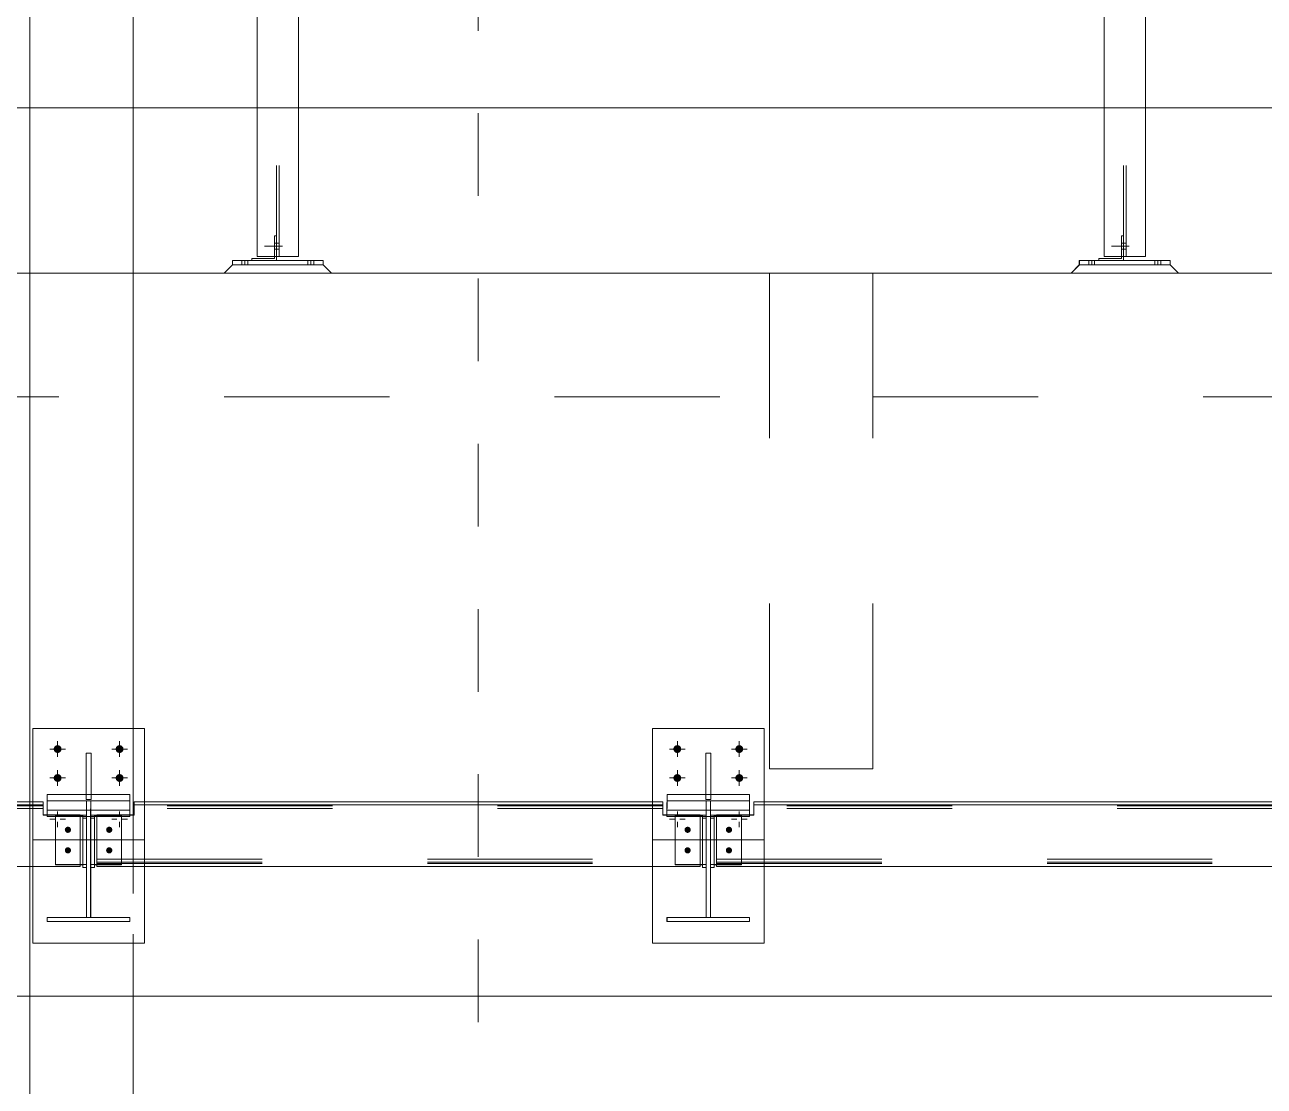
# Model space of a CAD drawing. Header units: millimetres. Extents: x 652937 to 1670132, y 1473552 to 2851037.
# Drawn here: x 663585.982 to 663588.982, y 1524528.252 to 1524530.821 of the extents above; entities that cross this region are included whole.
import ezdxf

# ---------------------------------------------------------------- set-up
doc = ezdxf.new("R2010")
doc.units = ezdxf.units.MM
for name, pattern in [('XKITLINE00', [0]), ('XKITLINE01', [4, 1, -1, 1, -1]), ('XKITLINE02', [4, 2, -2])]:
    doc.linetypes.add(name, pattern=pattern)
for name, color, linetype, lineweight in [('Bolt', 7, 'Continuous', 0), ('Part', 7, 'Continuous', 0), ('S-GRID', 7, 'Continuous', 9)]:
    doc.layers.add(name, color=color, linetype=linetype, lineweight=lineweight)

# ---------------------------------------------------------------- blocks, each defined once
blk = doc.blocks.new('*A39404464')
at = {"layer": 'S-GRID', "color": 7, "linetype": 'XKITLINE01', "lineweight": 0}
blk.add_line((-30.905117, -99.720099), (129.806536, -99.720099), dxfattribs=at)
blk = doc.blocks.new('*A40034527')
at = {"layer": 'Part', "color": 7, "linetype": 'XKITLINE00', "lineweight": 0}
for p, q in [((19.622001, -86.420099), (19.122001, -86.420099)), ((19.122001, -86.420099), (19.122001, -86.470099)), ((19.622001, -86.420099), (19.622009, -86.420099)), ((19.622001, -86.420099), (19.622001, -86.470099)), ((19.622093, -86.420099), (19.622101, -86.420099)), ((19.622093, -86.420099), (19.622093, -86.470099)), ((19.122001, -86.825099), (19.122001, -93.970099)), ((19.622001, -86.795099), (19.622001, -93.970099)), ((19.622093, -86.795099), (19.622093, -93.970099)), ((19.122001, -94.325099), (19.122001, -97.720099)), ((19.622001, -94.295099), (19.622001, -97.720099)), ((19.622093, -94.295099), (19.622093, -97.720099))]:
    blk.add_line(p, q, dxfattribs=at)
at = {"layer": 'Part', "color": 7, "linetype": 'XKITLINE02', "lineweight": 0}
for p, q in [((19.122001, -86.470099), (19.122001, -86.825099)), ((19.122009, -86.420099), (19.122009, -99.520099)), ((19.122093, -86.420099), (19.122093, -99.520099)), ((19.122101, -86.420099), (19.122101, -99.520099)), ((19.357009, -86.420099), (19.357009, -99.520099)), ((19.357093, -86.420099), (19.357093, -99.520099)), ((19.387009, -86.420099), (19.387009, -99.520099)), ((19.387093, -86.420099), (19.387093, -99.520099)), ((19.622093, -86.420099), (19.622001, -86.420099)), ((19.622001, -86.470099), (19.622001, -86.795099)), ((19.622009, -99.520099), (19.622009, -86.420099)), ((19.622009, -86.420099), (19.622093, -86.420099)), ((19.622093, -86.470099), (19.622093, -86.795099)), ((19.622101, -86.420099), (19.622101, -99.520099)), ((19.122001, -93.970099), (19.122001, -94.325099)), ((19.622001, -93.970099), (19.622001, -94.295099)), ((19.622093, -93.970099), (19.622093, -94.295099)), ((19.122001, -97.720099), (19.122001, -99.520099)), ((19.622001, -97.720099), (19.622001, -99.520099)), ((19.622093, -97.720099), (19.622093, -99.520099)), ((19.622101, -99.520099), (19.122001, -99.520099))]:
    blk.add_line(p, q, dxfattribs=at)
blk = doc.blocks.new('*A40074531')
at = {"layer": 'Part', "color": 7, "linetype": 'XKITLINE00', "lineweight": 0}
for p, q in [((9.372022, -86.420099), (8.872022, -86.420099)), ((8.872022, -86.420099), (8.872022, -86.470099)), ((9.372022, -86.420099), (9.37203, -86.420099)), ((9.372022, -86.420099), (9.372022, -86.470099)), ((9.372115, -86.420099), (9.372123, -86.420099)), ((9.372115, -86.420099), (9.372115, -86.470099)), ((8.872022, -86.825099), (8.872022, -93.970099)), ((9.372022, -86.795099), (9.372022, -93.970099)), ((9.372115, -86.795099), (9.372115, -93.970099)), ((8.872022, -94.325099), (8.872022, -97.720099)), ((9.372022, -94.295099), (9.372022, -97.720099)), ((9.372115, -94.295099), (9.372115, -97.720099))]:
    blk.add_line(p, q, dxfattribs=at)
at = {"layer": 'Part', "color": 7, "linetype": 'XKITLINE02', "lineweight": 0}
for p, q in [((8.872022, -86.470099), (8.872022, -86.825099)), ((8.87203, -86.420099), (8.87203, -99.520099)), ((8.872115, -86.420099), (8.872115, -99.520099)), ((8.872123, -86.420099), (8.872123, -99.520099)), ((9.10703, -86.420099), (9.10703, -99.520099)), ((9.107115, -86.420099), (9.107115, -99.520099)), ((9.13703, -86.420099), (9.13703, -99.520099)), ((9.137115, -86.420099), (9.137115, -99.520099)), ((9.372115, -86.420099), (9.372022, -86.420099)), ((9.372022, -86.470099), (9.372022, -86.795099)), ((9.37203, -99.520099), (9.37203, -86.420099)), ((9.37203, -86.420099), (9.372115, -86.420099)), ((9.372115, -86.470099), (9.372115, -86.795099)), ((9.372123, -86.420099), (9.372123, -99.520099)), ((8.872022, -93.970099), (8.872022, -94.325099)), ((9.372022, -93.970099), (9.372022, -94.295099)), ((9.372115, -93.970099), (9.372115, -94.295099)), ((8.872022, -97.720099), (8.872022, -99.520099)), ((9.372022, -97.720099), (9.372022, -99.520099)), ((9.372115, -97.720099), (9.372115, -99.520099)), ((9.372123, -99.520099), (8.872022, -99.520099))]:
    blk.add_line(p, q, dxfattribs=at)
blk = doc.blocks.new('*A40234547')
at = {"layer": 'Part', "color": 7, "linetype": 'XKITLINE00', "lineweight": 0}
for p, q in [((6.121892, -99.720099), (6.121892, -83.220099)), ((7.371892, -83.220099), (6.121892, -83.220099)), ((7.371892, -99.720099), (7.371892, -83.220099)), ((7.372293, -86.220099), (7.372293, -97.720099)), ((7.371892, -99.720099), (6.121892, -99.720099))]:
    blk.add_line(p, q, dxfattribs=at)
at = {"layer": 'Part', "color": 7, "linetype": 'XKITLINE02', "lineweight": 0}
for p, q in [((6.122293, -99.720099), (6.122293, -83.220099)), ((7.372293, -83.220099), (7.371892, -83.220099)), ((7.372293, -83.220099), (7.372293, -86.220099)), ((7.372293, -97.720099), (7.372293, -99.720099)), ((7.372293, -99.720099), (7.371892, -99.720099))]:
    blk.add_line(p, q, dxfattribs=at)
blk = doc.blocks.new('*A40274551')
at = {"layer": 'S-GRID', "color": 7, "linetype": 'XKITLINE01', "lineweight": 0}
blk.add_line((11.546889, -148.786781), (11.546889, -44.620099), dxfattribs=at)
blk = doc.blocks.new('*A41354659')
at = {"layer": 'Part', "color": 7, "linetype": 'XKITLINE02', "lineweight": 0}
for p, q in [((16.322193, -99.720099), (16.322193, -101.220099)), ((31.322733, -99.720099), (16.322193, -99.720099)), ((16.322193, -101.220099), (31.322733, -101.220099))]:
    blk.add_line(p, q, dxfattribs=at)
blk = doc.blocks.new('*A41364660')
at = {"layer": 'Part', "color": 7, "linetype": 'XKITLINE02', "lineweight": 0}
for p, q in [((4.472193, -99.720099), (4.472193, -101.220099)), ((15.072732, -99.720099), (4.472193, -99.720099)), ((15.072193, -101.220099), (15.072193, -99.720099)), ((4.472193, -101.220099), (15.072732, -101.220099))]:
    blk.add_line(p, q, dxfattribs=at)
blk = doc.blocks.new('*A41454669')
at = {"layer": 'Part', "color": 7, "linetype": 'XKITLINE02', "lineweight": 0}
for p, q in [((16.322732, -99.720099), (15.072193, -99.720099)), ((15.072193, -99.720099), (15.072193, -105.720099)), ((16.322193, -105.720099), (16.322193, -99.720099)), ((15.072193, -105.720099), (16.322732, -105.720099))]:
    blk.add_line(p, q, dxfattribs=at)
blk = doc.blocks.new('*A41574681')
at = {"layer": 'Part', "color": 7, "linetype": 'XKITLINE00', "lineweight": 0}
for p, q in [((37.371892, -99.720099), (-7.628107, -99.720099)), ((-7.628107, -108.470099), (37.371892, -108.470099))]:
    blk.add_line(p, q, dxfattribs=at)
blk = doc.blocks.new('*A41584682')
at = {"layer": 'Part', "color": 7, "linetype": 'XKITLINE00', "lineweight": 0}
for p, q in [((-7.628107, -97.720099), (36.121892, -97.720099)), ((-7.628107, -99.720099), (36.121892, -99.720099))]:
    blk.add_line(p, q, dxfattribs=at)
blk = doc.blocks.new('*A41604684')
at = {"layer": 'Part', "color": 7, "linetype": 'XKITLINE00', "lineweight": 0}
for p, q in [((14.881683, -106.119092), (14.881608, -106.155229)), ((21.281608, -106.155229), (14.881608, -106.155229)), ((14.881608, -106.155229), (14.881611, -106.279648)), ((21.281683, -106.119092), (14.881683, -106.119092)), ((21.281608, -106.155229), (21.281683, -106.119092)), ((21.28161, -106.279648), (21.281608, -106.155229)), ((21.281683, -106.155229), (21.281684, -106.168859)), ((14.831471, -106.276757), (14.881617, -106.276757)), ((14.831471, -106.279648), (14.881611, -106.279648)), ((21.28161, -106.279648), (21.331471, -106.279648)), ((21.281616, -106.276757), (21.331471, -106.276757)), ((14.431622, -106.881257), (14.431623, -106.901739)), ((14.431623, -106.901739), (21.731641, -106.901739)), ((21.73164, -106.881257), (21.731641, -106.901739))]:
    blk.add_line(p, q, dxfattribs=at)
at = {"layer": 'Part', "color": 7, "linetype": 'XKITLINE02', "lineweight": 0}
for p, q in [((14.881615, -106.202106), (14.881684, -106.168859)), ((14.881684, -106.168859), (14.881683, -106.119092)), ((21.281684, -106.168859), (14.881684, -106.168859)), ((21.281684, -106.168859), (21.281615, -106.202106)), ((21.281683, -106.119092), (21.281683, -106.155229)), ((14.431611, -106.279648), (14.431617, -106.276757)), ((14.431611, -106.279648), (14.431622, -106.881257)), ((14.431611, -106.279648), (14.831471, -106.279648)), ((14.431628, -106.849081), (14.431617, -106.276757)), ((14.431617, -106.276757), (14.831471, -106.276757)), ((14.881611, -106.279648), (14.881617, -106.276757)), ((21.281615, -106.202106), (14.881615, -106.202106)), ((14.881617, -106.276757), (14.881615, -106.202106)), ((21.28161, -106.279648), (21.281616, -106.276757)), ((21.281615, -106.202106), (21.281616, -106.276757)), ((21.331471, -106.276757), (21.731635, -106.276757)), ((21.331471, -106.279648), (21.731629, -106.279648)), ((21.731635, -106.276757), (21.731629, -106.279648)), ((21.731629, -106.279648), (21.73164, -106.881257)), ((21.731646, -106.849081), (21.731635, -106.276757)), ((14.431697, -106.865601), (14.431623, -106.901739)), ((14.431628, -106.849081), (14.431696, -106.815834)), ((14.431628, -106.849081), (21.731646, -106.849081)), ((14.431696, -106.815834), (14.431697, -106.865601)), ((14.431696, -106.815834), (21.731714, -106.815834)), ((14.431697, -106.865601), (21.731715, -106.865601)), ((21.731641, -106.901739), (21.731715, -106.865601)), ((21.731714, -106.815834), (21.731646, -106.849081)), ((21.731715, -106.865601), (21.731714, -106.815834))]:
    blk.add_line(p, q, dxfattribs=at)
blk = doc.blocks.new('*A41644688')
at = {"layer": 'Part', "color": 7, "linetype": 'XKITLINE00', "lineweight": 0}
for p, q in [((7.381683, -106.119092), (7.381608, -106.155229)), ((13.781608, -106.155229), (7.381608, -106.155229)), ((7.381608, -106.155229), (7.381611, -106.279648)), ((13.781683, -106.119092), (7.381683, -106.119092)), ((13.781608, -106.155229), (13.781683, -106.119092)), ((13.781611, -106.279648), (13.781608, -106.155229)), ((13.781684, -106.155229), (13.781684, -106.168859)), ((7.331471, -106.276757), (7.381617, -106.276757)), ((7.331471, -106.279648), (7.381611, -106.279648)), ((13.781611, -106.279648), (13.831471, -106.279648)), ((13.781617, -106.276757), (13.831471, -106.276757)), ((6.931622, -106.881257), (6.931623, -106.901739)), ((6.931623, -106.901739), (14.231641, -106.901739)), ((14.23164, -106.881257), (14.231641, -106.901739))]:
    blk.add_line(p, q, dxfattribs=at)
at = {"layer": 'Part', "color": 7, "linetype": 'XKITLINE02', "lineweight": 0}
for p, q in [((7.381615, -106.202106), (7.381684, -106.168859)), ((7.381684, -106.168859), (7.381683, -106.119092)), ((13.781684, -106.168859), (7.381684, -106.168859)), ((13.781684, -106.168859), (13.781615, -106.202106)), ((13.781683, -106.119092), (13.781684, -106.155229)), ((6.931611, -106.279648), (6.931617, -106.276757)), ((6.931611, -106.279648), (6.931622, -106.881257)), ((6.931611, -106.279648), (7.331471, -106.279648)), ((6.931628, -106.849081), (6.931617, -106.276757)), ((6.931617, -106.276757), (7.331471, -106.276757)), ((7.381611, -106.279648), (7.381617, -106.276757)), ((13.781615, -106.202106), (7.381615, -106.202106)), ((7.381617, -106.276757), (7.381615, -106.202106)), ((13.781611, -106.279648), (13.781617, -106.276757)), ((13.781615, -106.202106), (13.781617, -106.276757)), ((13.831471, -106.276757), (14.231635, -106.276757)), ((13.831471, -106.279648), (14.231629, -106.279648)), ((14.231635, -106.276757), (14.231629, -106.279648)), ((14.231629, -106.279648), (14.23164, -106.881257)), ((14.231646, -106.849081), (14.231635, -106.276757)), ((6.931698, -106.865601), (6.931623, -106.901739)), ((6.931628, -106.849081), (6.931697, -106.815834)), ((6.931628, -106.849081), (14.231646, -106.849081)), ((6.931697, -106.815834), (6.931698, -106.865601)), ((6.931697, -106.815834), (14.231715, -106.815834)), ((6.931698, -106.865601), (14.231716, -106.865601)), ((14.231641, -106.901739), (14.231716, -106.865601)), ((14.231715, -106.815834), (14.231646, -106.849081)), ((14.231716, -106.865601), (14.231715, -106.815834))]:
    blk.add_line(p, q, dxfattribs=at)
blk = doc.blocks.new('*A41654689')
at = {"layer": 'Part', "color": 7, "linetype": 'XKITLINE00', "lineweight": 0}
for p, q in [((13.831471, -107.570088), (13.831471, -107.520088)), ((14.831864, -107.520088), (13.831471, -107.520088)), ((14.831864, -107.520088), (14.831471, -107.520088)), ((14.831471, -107.520088), (14.831471, -107.570088)), ((14.831864, -107.570088), (14.831864, -107.520088)), ((14.831864, -107.570088), (13.831471, -107.570088)), ((14.831471, -107.570088), (14.831864, -107.570088))]:
    blk.add_line(p, q, dxfattribs=at)
at = {"layer": 'Part', "color": 7, "linetype": 'XKITLINE02', "lineweight": 0}
for q in [(13.831864, -107.520088), (13.831471, -107.570088)]:
    blk.add_line((13.831864, -107.570088), q, dxfattribs=at)
blk = doc.blocks.new('*A41664690')
at = {"layer": 'Part', "color": 7, "linetype": 'XKITLINE02', "lineweight": 0}
for p, q in [((14.306864, -106.106494), (14.306471, -106.29698)), ((14.306864, -106.106494), (14.306864, -107.520088)), ((14.356864, -106.106494), (14.306864, -106.106494)), ((14.356864, -106.106494), (14.356471, -106.296979)), ((14.356864, -106.106494), (14.356864, -106.913058)), ((14.356471, -107.520088), (14.356864, -107.520088)), ((14.356471, -107.520088), (14.356864, -107.520088))]:
    blk.add_line(p, q, dxfattribs=at)
at = {"layer": 'Part', "color": 7, "linetype": 'XKITLINE00', "lineweight": 0}
for p, q in [((14.306471, -106.29698), (14.356471, -106.296979)), ((14.306471, -107.520088), (14.306471, -106.29698)), ((14.356471, -106.296979), (14.356471, -107.520088)), ((14.356864, -106.913058), (14.356864, -107.520088)), ((14.356471, -107.520088), (14.306471, -107.520088))]:
    blk.add_line(p, q, dxfattribs=at)
blk = doc.blocks.new('*A41674691')
at = {"layer": 'Part', "color": 7, "linetype": 'XKITLINE00', "lineweight": 0}
for p, q in [((13.831864, -106.031138), (13.831471, -106.2217)), ((13.831864, -106.031138), (14.301742, -106.031138)), ((14.361742, -106.031138), (14.831864, -106.031138)), ((14.831864, -106.031138), (14.831471, -106.22168)), ((14.831864, -106.031138), (14.831864, -106.106491)), ((14.831864, -106.106491), (14.831471, -106.297034)), ((13.831471, -106.2217), (14.831471, -106.22168)), ((13.831471, -106.297053), (13.831471, -106.2217)), ((14.831471, -106.297034), (13.831471, -106.297053)), ((14.831471, -106.22168), (14.831471, -106.297034))]:
    blk.add_line(p, q, dxfattribs=at)
at = {"layer": 'Part', "color": 7, "linetype": 'XKITLINE02', "lineweight": 0}
for p, q in [((13.831864, -106.106491), (13.831864, -106.031138)), ((14.301742, -106.031138), (14.361742, -106.031138)), ((13.831864, -106.106491), (13.831471, -106.297053)), ((14.831864, -106.106491), (13.831864, -106.106491))]:
    blk.add_line(p, q, dxfattribs=at)
blk = doc.blocks.new('*A41684692')
at = {"layer": 'Part', "color": 7, "linetype": 'XKITLINE00', "lineweight": 0}
for p, q in [((13.656884, -105.231116), (13.656909, -105.231116)), ((15.006884, -105.231116), (13.656884, -105.231116)), ((13.656884, -105.231116), (13.656884, -106.119092)), ((15.006909, -105.231116), (15.006884, -105.231116)), ((15.006884, -105.231116), (15.006884, -106.119092)), ((13.656884, -106.901739), (13.656884, -107.831116)), ((15.006884, -106.901739), (15.006884, -107.831116)), ((13.656909, -107.831116), (13.656884, -107.831116)), ((13.656884, -107.831116), (15.006884, -107.831116)), ((15.006909, -107.831116), (15.006884, -107.831116))]:
    blk.add_line(p, q, dxfattribs=at)
at = {"layer": 'Part', "color": 7, "linetype": 'XKITLINE02', "lineweight": 0}
for p, q in [((13.656909, -105.231116), (13.656909, -107.831116)), ((15.006909, -105.231116), (15.006909, -107.831116)), ((13.656884, -106.119092), (13.656884, -106.901739)), ((15.006884, -106.119092), (15.006884, -106.901739))]:
    blk.add_line(p, q, dxfattribs=at)
blk = doc.blocks.new('*A41694693')
at = {"layer": 'Part', "color": 7, "linetype": 'XKITLINE00', "lineweight": 0}
for p, q in [((14.30174, -106.091322), (14.301764, -105.531141)), ((14.301764, -105.531141), (14.361764, -105.531141)), ((14.361764, -105.531141), (14.36174, -106.091322)), ((14.361864, -105.531141), (14.361764, -105.531141)), ((14.361764, -105.531141), (14.361864, -105.531141)), ((14.361864, -106.031141), (14.361864, -105.531141)), ((14.36174, -106.091322), (14.361864, -106.031141)), ((14.36174, -106.091322), (14.30174, -106.091322))]:
    blk.add_line(p, q, dxfattribs=at)
at = {"layer": 'Part', "color": 7, "linetype": 'XKITLINE02', "lineweight": 0}
for p, q in [((14.301864, -106.031141), (14.301864, -105.531141)), ((14.301864, -106.031141), (14.30174, -106.091322)), ((14.361864, -106.031141), (14.301864, -106.031141))]:
    blk.add_line(p, q, dxfattribs=at)
blk = doc.blocks.new('*A41704694')
at = {"layer": 'Part', "color": 7, "linetype": 'XKITLINE02', "lineweight": 0}
for p, q in [((13.657104, -105.231116), (15.00711, -105.231116)), ((13.657104, -106.581116), (13.657104, -105.231116)), ((13.65711, -106.581116), (13.65711, -105.231116)), ((15.007104, -106.581116), (15.007104, -105.231116)), ((15.00711, -105.231116), (15.00711, -106.581116)), ((15.00711, -106.581116), (13.657104, -106.581116))]:
    blk.add_line(p, q, dxfattribs=at)
blk = doc.blocks.new('*A41714695')
at = {"layer": 'Part', "color": 7, "linetype": 'XKITLINE02', "lineweight": 0}
for p, q in [((13.931611, -106.279713), (13.931602, -106.284049)), ((13.931602, -106.284049), (14.261602, -106.284049)), ((13.931602, -106.284049), (13.931602, -106.297051)), ((14.306611, -106.279713), (13.931611, -106.279713)), ((13.931611, -106.279713), (13.931622, -106.87692)), ((14.261602, -106.284049), (14.261575, -106.297045)), ((14.261613, -106.881257), (14.261602, -106.284049)), ((14.306471, -106.31585), (14.306536, -106.31585)), ((14.306536, -106.31585), (14.306611, -106.279713)), ((14.306547, -106.913058), (14.306536, -106.31585)), ((14.306611, -106.279713), (14.306622, -106.87692)), ((13.931613, -106.881257), (13.931622, -106.87692)), ((13.931622, -106.87692), (14.306622, -106.87692)), ((14.261547, -106.881257), (14.261613, -106.881257)), ((14.261547, -106.913058), (14.261613, -106.881257)), ((14.306471, -106.913058), (14.306547, -106.913058)), ((14.306547, -106.913058), (14.306622, -106.87692))]:
    blk.add_line(p, q, dxfattribs=at)
at = {"layer": 'Part', "color": 7, "linetype": 'XKITLINE00', "lineweight": 0}
for p, q in [((13.931602, -106.297051), (13.931613, -106.881257)), ((14.261575, -106.297045), (14.261536, -106.31585)), ((14.261536, -106.31585), (14.306471, -106.31585)), ((14.261536, -106.31585), (14.261547, -106.913058)), ((13.931613, -106.881257), (14.261547, -106.881257)), ((14.261547, -106.913058), (14.306471, -106.913058))]:
    blk.add_line(p, q, dxfattribs=at)
blk = doc.blocks.new('*A41724696')
at = {"layer": 'Part', "color": 7, "linetype": 'XKITLINE00', "lineweight": 0}
for p, q in [((14.356581, -106.297043), (14.356542, -106.31585)), ((14.356554, -106.913058), (14.356542, -106.31585)), ((14.356542, -106.31585), (14.401542, -106.31585)), ((14.401581, -106.297042), (14.401542, -106.31585)), ((14.401554, -106.913058), (14.401542, -106.31585)), ((14.401609, -106.31585), (14.40162, -106.881257)), ((14.731608, -106.297036), (14.73162, -106.881257)), ((14.401554, -106.913058), (14.356554, -106.913058)), ((14.73162, -106.881257), (14.40162, -106.881257))]:
    blk.add_line(p, q, dxfattribs=at)
at = {"layer": 'Part', "color": 7, "linetype": 'XKITLINE02', "lineweight": 0}
for p, q in [((14.356617, -106.279713), (14.356581, -106.297043)), ((14.356629, -106.87692), (14.356617, -106.279713)), ((14.731617, -106.279713), (14.356617, -106.279713)), ((14.401608, -106.284049), (14.401581, -106.297042)), ((14.401608, -106.284049), (14.401609, -106.31585)), ((14.401608, -106.284049), (14.731608, -106.284049)), ((14.731608, -106.284049), (14.731617, -106.279713)), ((14.731608, -106.284049), (14.731608, -106.297036)), ((14.731629, -106.87692), (14.731617, -106.279713)), ((14.356554, -106.913058), (14.356629, -106.87692)), ((14.356629, -106.87692), (14.731629, -106.87692)), ((14.40162, -106.881257), (14.401554, -106.913058)), ((14.731629, -106.87692), (14.73162, -106.881257))]:
    blk.add_line(p, q, dxfattribs=at)
blk = doc.blocks.new('*A41734697')
at = {"layer": 'Bolt'}
for points in [[(14.003, -105.49), (14.001, -105.499), (13.996, -105.508), (13.99, -105.515), (13.983, -105.521), (13.975, -105.525), (13.966, -105.528), (13.957, -105.529), (13.948, -105.528), (13.939, -105.525), (13.93, -105.521), (13.923, -105.515), (13.917, -105.508), (13.913, -105.499), (13.91, -105.49), (13.909, -105.481), (13.91, -105.472), (13.913, -105.463), (13.917, -105.455), (13.923, -105.448), (13.93, -105.442), (13.939, -105.437), (13.948, -105.435), (13.957, -105.434), (13.966, -105.435), (13.975, -105.437), (13.983, -105.442), (13.99, -105.448), (13.996, -105.455), (14.001, -105.463), (14.003, -105.472), (14.004, -105.481)], [(14.753, -105.49), (14.751, -105.499), (14.746, -105.508), (14.74, -105.515), (14.733, -105.521), (14.725, -105.525), (14.716, -105.528), (14.707, -105.529), (14.698, -105.528), (14.689, -105.525), (14.68, -105.521), (14.673, -105.515), (14.667, -105.508), (14.663, -105.499), (14.66, -105.49), (14.659, -105.481), (14.66, -105.472), (14.663, -105.463), (14.667, -105.455), (14.673, -105.448), (14.68, -105.442), (14.689, -105.437), (14.698, -105.435), (14.707, -105.434), (14.716, -105.435), (14.725, -105.437), (14.733, -105.442), (14.74, -105.448), (14.746, -105.455), (14.751, -105.463), (14.753, -105.472), (14.754, -105.481)], [(14.003, -105.84), (14.001, -105.849), (13.996, -105.858), (13.99, -105.865), (13.983, -105.871), (13.975, -105.875), (13.966, -105.878), (13.957, -105.879), (13.948, -105.878), (13.939, -105.875), (13.93, -105.871), (13.923, -105.865), (13.917, -105.858), (13.913, -105.849), (13.91, -105.84), (13.909, -105.831), (13.91, -105.822), (13.913, -105.813), (13.917, -105.805), (13.923, -105.798), (13.93, -105.792), (13.939, -105.787), (13.948, -105.785), (13.957, -105.784), (13.966, -105.785), (13.975, -105.787), (13.983, -105.792), (13.99, -105.798), (13.996, -105.805), (14.001, -105.813), (14.003, -105.822), (14.004, -105.831)], [(14.753, -105.84), (14.751, -105.849), (14.746, -105.858), (14.74, -105.865), (14.733, -105.871), (14.725, -105.875), (14.716, -105.878), (14.707, -105.879), (14.698, -105.878), (14.689, -105.875), (14.68, -105.871), (14.673, -105.865), (14.667, -105.858), (14.663, -105.849), (14.66, -105.84), (14.659, -105.831), (14.66, -105.822), (14.663, -105.813), (14.667, -105.805), (14.673, -105.798), (14.68, -105.792), (14.689, -105.787), (14.698, -105.785), (14.707, -105.784), (14.716, -105.785), (14.725, -105.787), (14.733, -105.792), (14.74, -105.798), (14.746, -105.805), (14.751, -105.813), (14.753, -105.822), (14.754, -105.831)]]:
    blk.add_hatch(color=7, dxfattribs=at).paths.add_polyline_path(points, flags=17)
at = {"layer": 'Bolt', "color": 7, "linetype": 'XKITLINE00', "lineweight": 0}
for p, q in [((13.957, -105.576), (13.957, -105.386)), ((14.707, -105.576), (14.707, -105.386)), ((13.862, -105.481), (14.052, -105.481)), ((14.612, -105.481), (14.802, -105.481)), ((13.957, -105.926), (13.957, -105.736)), ((14.707, -105.926), (14.707, -105.736)), ((13.862, -105.831), (14.052, -105.831)), ((14.612, -105.831), (14.802, -105.831)), ((13.862, -106.331), (13.925, -106.331)), ((13.957, -106.236), (13.957, -106.299)), ((14.052, -106.331), (13.989, -106.331)), ((14.612, -106.331), (14.675, -106.331)), ((14.707, -106.236), (14.707, -106.299)), ((14.802, -106.331), (14.739, -106.331)), ((13.957, -106.426), (13.957, -106.363)), ((14.707, -106.426), (14.707, -106.363))]:
    blk.add_line(p, q, dxfattribs=at)
blk = doc.blocks.new('*A41744698')
at = {"layer": 'Bolt'}
for points in [[(14.089, -106.422), (14.096, -106.424), (14.103, -106.427), (14.108, -106.432), (14.113, -106.438), (14.116, -106.444), (14.118, -106.451), (14.119, -106.458), (14.118, -106.466), (14.116, -106.473), (14.113, -106.479), (14.108, -106.485), (14.102, -106.489), (14.096, -106.493), (14.089, -106.495), (14.082, -106.496), (14.074, -106.495), (14.067, -106.493), (14.061, -106.489), (14.055, -106.485), (14.05, -106.479), (14.047, -106.472), (14.045, -106.465), (14.044, -106.458), (14.045, -106.451), (14.047, -106.444), (14.05, -106.437), (14.055, -106.432), (14.061, -106.427), (14.067, -106.424), (14.074, -106.422), (14.082, -106.421)], [(14.089, -106.67), (14.096, -106.673), (14.103, -106.676), (14.108, -106.681), (14.113, -106.686), (14.116, -106.693), (14.118, -106.7), (14.119, -106.707), (14.118, -106.714), (14.116, -106.721), (14.113, -106.728), (14.108, -106.734), (14.102, -106.738), (14.096, -106.742), (14.089, -106.744), (14.082, -106.744), (14.074, -106.744), (14.067, -106.742), (14.061, -106.738), (14.055, -106.733), (14.05, -106.728), (14.047, -106.721), (14.045, -106.714), (14.044, -106.707), (14.045, -106.7), (14.047, -106.693), (14.05, -106.686), (14.055, -106.681), (14.061, -106.676), (14.067, -106.673), (14.074, -106.67), (14.082, -106.67)]]:
    blk.add_hatch(color=7, dxfattribs=at).paths.add_polyline_path(points, flags=17)
at = {"layer": 'Bolt', "color": 7, "linetype": 'XKITLINE00', "lineweight": 0}
for p, q in [((14.082, -106.462), (14.082, -106.439)), ((14.082, -106.711), (14.082, -106.688))]:
    blk.add_line(p, q, dxfattribs=at)
blk = doc.blocks.new('*A41754699')
at = {"layer": 'Bolt'}
for points in [[(14.589, -106.422), (14.596, -106.424), (14.603, -106.427), (14.608, -106.432), (14.613, -106.438), (14.616, -106.444), (14.618, -106.451), (14.619, -106.458), (14.618, -106.466), (14.616, -106.473), (14.613, -106.479), (14.608, -106.485), (14.602, -106.489), (14.596, -106.493), (14.589, -106.495), (14.582, -106.496), (14.574, -106.495), (14.567, -106.493), (14.561, -106.489), (14.555, -106.485), (14.55, -106.479), (14.547, -106.472), (14.545, -106.465), (14.544, -106.458), (14.545, -106.451), (14.547, -106.444), (14.55, -106.437), (14.555, -106.432), (14.561, -106.427), (14.567, -106.424), (14.574, -106.422), (14.582, -106.421)], [(14.589, -106.67), (14.596, -106.673), (14.603, -106.676), (14.608, -106.681), (14.613, -106.686), (14.616, -106.693), (14.618, -106.7), (14.619, -106.707), (14.618, -106.714), (14.616, -106.721), (14.613, -106.728), (14.608, -106.734), (14.602, -106.738), (14.596, -106.742), (14.589, -106.744), (14.582, -106.744), (14.574, -106.744), (14.567, -106.742), (14.561, -106.738), (14.555, -106.733), (14.55, -106.728), (14.547, -106.721), (14.545, -106.714), (14.544, -106.707), (14.545, -106.7), (14.547, -106.693), (14.55, -106.686), (14.555, -106.681), (14.561, -106.676), (14.567, -106.673), (14.574, -106.67), (14.582, -106.67)]]:
    blk.add_hatch(color=7, dxfattribs=at).paths.add_polyline_path(points, flags=17)
at = {"layer": 'Bolt', "color": 7, "linetype": 'XKITLINE00', "lineweight": 0}
for p, q in [((14.582, -106.462), (14.582, -106.439)), ((14.582, -106.711), (14.582, -106.688))]:
    blk.add_line(p, q, dxfattribs=at)
blk = doc.blocks.new('*A41794703')
at = {"layer": 'Part', "color": 7, "linetype": 'XKITLINE00', "lineweight": 0}
for p, q in [((-0.118317, -106.119092), (-0.118392, -106.155229)), ((6.281608, -106.155229), (-0.118392, -106.155229)), ((-0.118392, -106.155229), (-0.118389, -106.279648)), ((6.281683, -106.119092), (-0.118317, -106.119092)), ((6.281608, -106.155229), (6.281683, -106.119092)), ((6.281611, -106.279648), (6.281608, -106.155229)), ((6.281684, -106.155229), (6.281684, -106.168859)), ((-0.168529, -106.276757), (-0.118383, -106.276757)), ((-0.168529, -106.279648), (-0.118389, -106.279648)), ((6.281611, -106.279648), (6.331471, -106.279648)), ((6.281617, -106.276757), (6.331471, -106.276757)), ((-0.568377, -106.881257), (-0.568377, -106.901739)), ((-0.568377, -106.901739), (6.731641, -106.901739)), ((6.731641, -106.881257), (6.731641, -106.901739))]:
    blk.add_line(p, q, dxfattribs=at)
at = {"layer": 'Part', "color": 7, "linetype": 'XKITLINE02', "lineweight": 0}
for p, q in [((-0.118385, -106.202106), (-0.118316, -106.168859)), ((-0.118316, -106.168859), (-0.118317, -106.119092)), ((6.281684, -106.168859), (-0.118316, -106.168859)), ((6.281684, -106.168859), (6.281615, -106.202106)), ((6.281683, -106.119092), (6.281684, -106.155229)), ((-0.568389, -106.279648), (-0.568383, -106.276757)), ((-0.568389, -106.279648), (-0.568377, -106.881257)), ((-0.568389, -106.279648), (-0.168529, -106.279648)), ((-0.568372, -106.849081), (-0.568383, -106.276757)), ((-0.568383, -106.276757), (-0.168529, -106.276757)), ((-0.118389, -106.279648), (-0.118383, -106.276757)), ((6.281615, -106.202106), (-0.118385, -106.202106)), ((-0.118383, -106.276757), (-0.118385, -106.202106)), ((6.281611, -106.279648), (6.281617, -106.276757)), ((6.281615, -106.202106), (6.281617, -106.276757)), ((6.331471, -106.276757), (6.731635, -106.276757)), ((6.331471, -106.279648), (6.731629, -106.279648)), ((6.731635, -106.276757), (6.731629, -106.279648)), ((6.731629, -106.279648), (6.731641, -106.881257)), ((6.731646, -106.849081), (6.731635, -106.276757)), ((-0.568302, -106.865601), (-0.568377, -106.901739)), ((-0.568372, -106.849081), (-0.568303, -106.815834)), ((-0.568372, -106.849081), (6.731646, -106.849081)), ((-0.568303, -106.815834), (-0.568302, -106.865601)), ((-0.568303, -106.815834), (6.731715, -106.815834)), ((-0.568302, -106.865601), (6.731716, -106.865601)), ((6.731641, -106.901739), (6.731716, -106.865601)), ((6.731715, -106.815834), (6.731646, -106.849081)), ((6.731716, -106.865601), (6.731715, -106.815834))]:
    blk.add_line(p, q, dxfattribs=at)
blk = doc.blocks.new('*A41804704')
at = {"layer": 'Part', "color": 7, "linetype": 'XKITLINE00', "lineweight": 0}
for p, q in [((6.331471, -107.570088), (6.331471, -107.520088)), ((7.331864, -107.520088), (6.331471, -107.520088)), ((7.331864, -107.520088), (7.331471, -107.520088)), ((7.331471, -107.520088), (7.331471, -107.570088)), ((7.331864, -107.570088), (7.331864, -107.520088)), ((7.331864, -107.570088), (6.331471, -107.570088)), ((7.331471, -107.570088), (7.331864, -107.570088))]:
    blk.add_line(p, q, dxfattribs=at)
at = {"layer": 'Part', "color": 7, "linetype": 'XKITLINE02', "lineweight": 0}
for q in [(6.331864, -107.520088), (6.331471, -107.570088)]:
    blk.add_line((6.331864, -107.570088), q, dxfattribs=at)
blk = doc.blocks.new('*A41814705')
at = {"layer": 'Part', "color": 7, "linetype": 'XKITLINE02', "lineweight": 0}
for p, q in [((6.806864, -106.106494), (6.806471, -106.297126)), ((6.806864, -106.106494), (6.806864, -107.520088)), ((6.856864, -106.106494), (6.806864, -106.106494)), ((6.856864, -106.106494), (6.856471, -106.297125)), ((6.856864, -106.106494), (6.856864, -106.913058)), ((6.856471, -107.520088), (6.856864, -107.520088)), ((6.856471, -107.520088), (6.856864, -107.520088))]:
    blk.add_line(p, q, dxfattribs=at)
at = {"layer": 'Part', "color": 7, "linetype": 'XKITLINE00', "lineweight": 0}
for p, q in [((6.806471, -106.297126), (6.856471, -106.297125)), ((6.806471, -107.520088), (6.806471, -106.297126)), ((6.856471, -106.297125), (6.856471, -107.520088)), ((6.856864, -106.913058), (6.856864, -107.520088)), ((6.856471, -107.520088), (6.806471, -107.520088))]:
    blk.add_line(p, q, dxfattribs=at)
blk = doc.blocks.new('*A41824706')
at = {"layer": 'Part', "color": 7, "linetype": 'XKITLINE00', "lineweight": 0}
for p, q in [((6.331864, -106.031138), (6.331471, -106.221846)), ((6.331864, -106.031138), (6.801743, -106.031138)), ((6.861743, -106.031138), (7.331864, -106.031138)), ((7.331864, -106.031138), (7.331471, -106.221826)), ((7.331864, -106.031138), (7.331864, -106.106491)), ((7.331864, -106.106491), (7.331471, -106.29718)), ((6.331471, -106.221846), (7.331471, -106.221826)), ((6.331471, -106.297199), (6.331471, -106.221846)), ((7.331471, -106.29718), (6.331471, -106.297199)), ((7.331471, -106.221826), (7.331471, -106.29718))]:
    blk.add_line(p, q, dxfattribs=at)
at = {"layer": 'Part', "color": 7, "linetype": 'XKITLINE02', "lineweight": 0}
for p, q in [((6.331864, -106.106491), (6.331864, -106.031138)), ((6.801743, -106.031138), (6.861743, -106.031138)), ((6.331864, -106.106491), (6.331471, -106.297199)), ((7.331864, -106.106491), (6.331864, -106.106491))]:
    blk.add_line(p, q, dxfattribs=at)
blk = doc.blocks.new('*A41834707')
at = {"layer": 'Part', "color": 7, "linetype": 'XKITLINE00', "lineweight": 0}
for p, q in [((6.156884, -105.231116), (6.156909, -105.231116)), ((7.506884, -105.231116), (6.156884, -105.231116)), ((6.156884, -105.231116), (6.156884, -106.119092)), ((7.506909, -105.231116), (7.506884, -105.231116)), ((7.506884, -105.231116), (7.506884, -106.119092)), ((6.156884, -106.901739), (6.156884, -107.831116)), ((7.506884, -106.901739), (7.506884, -107.831116)), ((6.156909, -107.831116), (6.156884, -107.831116)), ((6.156884, -107.831116), (7.506884, -107.831116)), ((7.506909, -107.831116), (7.506884, -107.831116))]:
    blk.add_line(p, q, dxfattribs=at)
at = {"layer": 'Part', "color": 7, "linetype": 'XKITLINE02', "lineweight": 0}
for p, q in [((6.156909, -105.231116), (6.156909, -107.831116)), ((7.506909, -105.231116), (7.506909, -107.831116)), ((6.156884, -106.119092), (6.156884, -106.901739)), ((7.506884, -106.119092), (7.506884, -106.901739))]:
    blk.add_line(p, q, dxfattribs=at)
blk = doc.blocks.new('*A41844708')
at = {"layer": 'Part', "color": 7, "linetype": 'XKITLINE00', "lineweight": 0}
for p, q in [((6.856581, -106.297189), (6.856542, -106.31585)), ((6.856554, -106.913058), (6.856542, -106.31585)), ((6.856542, -106.31585), (6.901542, -106.31585)), ((6.901581, -106.297188), (6.901542, -106.31585)), ((6.901554, -106.913058), (6.901542, -106.31585)), ((6.901609, -106.31585), (6.90162, -106.881257)), ((7.231608, -106.297182), (7.23162, -106.881257)), ((6.901554, -106.913058), (6.856554, -106.913058)), ((7.23162, -106.881257), (6.90162, -106.881257))]:
    blk.add_line(p, q, dxfattribs=at)
at = {"layer": 'Part', "color": 7, "linetype": 'XKITLINE02', "lineweight": 0}
for p, q in [((6.856617, -106.279713), (6.856581, -106.297189)), ((6.856629, -106.87692), (6.856617, -106.279713)), ((7.231617, -106.279713), (6.856617, -106.279713)), ((6.901608, -106.284049), (6.901581, -106.297188)), ((6.901608, -106.284049), (6.901609, -106.31585)), ((6.901608, -106.284049), (7.231608, -106.284049)), ((7.231608, -106.284049), (7.231617, -106.279713)), ((7.231608, -106.284049), (7.231608, -106.297182)), ((7.231629, -106.87692), (7.231617, -106.279713)), ((6.856554, -106.913058), (6.856629, -106.87692)), ((6.856629, -106.87692), (7.231629, -106.87692)), ((6.90162, -106.881257), (6.901554, -106.913058)), ((7.231629, -106.87692), (7.23162, -106.881257))]:
    blk.add_line(p, q, dxfattribs=at)
blk = doc.blocks.new('*A41854709')
at = {"layer": 'Part', "color": 7, "linetype": 'XKITLINE02', "lineweight": 0}
for p, q in [((6.431611, -106.279713), (6.431602, -106.284049)), ((6.431602, -106.284049), (6.761602, -106.284049)), ((6.431602, -106.284049), (6.431602, -106.297197)), ((6.806611, -106.279713), (6.431611, -106.279713)), ((6.431611, -106.279713), (6.431622, -106.87692)), ((6.761602, -106.284049), (6.761575, -106.297191)), ((6.761613, -106.881257), (6.761602, -106.284049)), ((6.806471, -106.31585), (6.806536, -106.31585)), ((6.806536, -106.31585), (6.806611, -106.279713)), ((6.806548, -106.913058), (6.806536, -106.31585)), ((6.806611, -106.279713), (6.806622, -106.87692)), ((6.431613, -106.881257), (6.431622, -106.87692)), ((6.431622, -106.87692), (6.806622, -106.87692)), ((6.761547, -106.881257), (6.761613, -106.881257)), ((6.761548, -106.913058), (6.761613, -106.881257)), ((6.806471, -106.913058), (6.806548, -106.913058)), ((6.806548, -106.913058), (6.806622, -106.87692))]:
    blk.add_line(p, q, dxfattribs=at)
at = {"layer": 'Part', "color": 7, "linetype": 'XKITLINE00', "lineweight": 0}
for p, q in [((6.431602, -106.297197), (6.431613, -106.881257)), ((6.761575, -106.297191), (6.761536, -106.31585)), ((6.761536, -106.31585), (6.806471, -106.31585)), ((6.761536, -106.31585), (6.761548, -106.913058)), ((6.431613, -106.881257), (6.761547, -106.881257)), ((6.761548, -106.913058), (6.806471, -106.913058))]:
    blk.add_line(p, q, dxfattribs=at)
blk = doc.blocks.new('*A41864710')
at = {"layer": 'Bolt'}
for points in [[(6.589, -106.422), (6.596, -106.424), (6.603, -106.427), (6.608, -106.432), (6.613, -106.438), (6.616, -106.444), (6.618, -106.451), (6.619, -106.458), (6.618, -106.466), (6.616, -106.473), (6.613, -106.479), (6.608, -106.485), (6.602, -106.489), (6.596, -106.493), (6.589, -106.495), (6.582, -106.496), (6.574, -106.495), (6.567, -106.493), (6.561, -106.489), (6.555, -106.485), (6.55, -106.479), (6.547, -106.472), (6.545, -106.465), (6.544, -106.458), (6.545, -106.451), (6.547, -106.444), (6.55, -106.437), (6.555, -106.432), (6.561, -106.427), (6.567, -106.424), (6.574, -106.422), (6.582, -106.421)], [(6.589, -106.67), (6.596, -106.673), (6.603, -106.676), (6.608, -106.681), (6.613, -106.686), (6.616, -106.693), (6.618, -106.7), (6.619, -106.707), (6.618, -106.714), (6.616, -106.721), (6.613, -106.728), (6.608, -106.734), (6.602, -106.738), (6.596, -106.742), (6.589, -106.744), (6.582, -106.744), (6.574, -106.744), (6.567, -106.742), (6.561, -106.738), (6.555, -106.733), (6.55, -106.728), (6.547, -106.721), (6.545, -106.714), (6.544, -106.707), (6.545, -106.7), (6.547, -106.693), (6.55, -106.686), (6.555, -106.681), (6.561, -106.676), (6.567, -106.673), (6.574, -106.67), (6.582, -106.67)]]:
    blk.add_hatch(color=7, dxfattribs=at).paths.add_polyline_path(points, flags=17)
at = {"layer": 'Bolt', "color": 7, "linetype": 'XKITLINE00', "lineweight": 0}
for p, q in [((6.582, -106.462), (6.582, -106.439)), ((6.582, -106.711), (6.582, -106.688))]:
    blk.add_line(p, q, dxfattribs=at)
blk = doc.blocks.new('*A41874711')
at = {"layer": 'Bolt'}
for points in [[(7.089, -106.422), (7.096, -106.424), (7.103, -106.427), (7.108, -106.432), (7.113, -106.438), (7.116, -106.444), (7.118, -106.451), (7.119, -106.458), (7.118, -106.466), (7.116, -106.473), (7.113, -106.479), (7.108, -106.485), (7.102, -106.489), (7.096, -106.493), (7.089, -106.495), (7.082, -106.496), (7.074, -106.495), (7.067, -106.493), (7.061, -106.489), (7.055, -106.485), (7.05, -106.479), (7.047, -106.472), (7.045, -106.465), (7.044, -106.458), (7.045, -106.451), (7.047, -106.444), (7.05, -106.437), (7.055, -106.432), (7.061, -106.427), (7.067, -106.424), (7.074, -106.422), (7.082, -106.421)], [(7.089, -106.67), (7.096, -106.673), (7.103, -106.676), (7.108, -106.681), (7.113, -106.686), (7.116, -106.693), (7.118, -106.7), (7.119, -106.707), (7.118, -106.714), (7.116, -106.721), (7.113, -106.728), (7.108, -106.734), (7.102, -106.738), (7.096, -106.742), (7.089, -106.744), (7.082, -106.744), (7.074, -106.744), (7.067, -106.742), (7.061, -106.738), (7.055, -106.733), (7.05, -106.728), (7.047, -106.721), (7.045, -106.714), (7.044, -106.707), (7.045, -106.7), (7.047, -106.693), (7.05, -106.686), (7.055, -106.681), (7.061, -106.676), (7.067, -106.673), (7.074, -106.67), (7.082, -106.67)]]:
    blk.add_hatch(color=7, dxfattribs=at).paths.add_polyline_path(points, flags=17)
at = {"layer": 'Bolt', "color": 7, "linetype": 'XKITLINE00', "lineweight": 0}
for p, q in [((7.082, -106.462), (7.082, -106.439)), ((7.082, -106.711), (7.082, -106.688))]:
    blk.add_line(p, q, dxfattribs=at)
blk = doc.blocks.new('*A41934717')
at = {"layer": 'Bolt'}
for points in [[(6.503, -105.49), (6.501, -105.499), (6.496, -105.508), (6.49, -105.515), (6.483, -105.521), (6.475, -105.525), (6.466, -105.528), (6.457, -105.529), (6.448, -105.528), (6.439, -105.525), (6.43, -105.521), (6.423, -105.515), (6.417, -105.508), (6.413, -105.499), (6.41, -105.49), (6.409, -105.481), (6.41, -105.472), (6.413, -105.463), (6.417, -105.455), (6.423, -105.448), (6.43, -105.442), (6.439, -105.437), (6.448, -105.435), (6.457, -105.434), (6.466, -105.435), (6.475, -105.437), (6.483, -105.442), (6.49, -105.448), (6.496, -105.455), (6.501, -105.463), (6.503, -105.472), (6.504, -105.481)], [(7.253, -105.49), (7.251, -105.499), (7.246, -105.508), (7.24, -105.515), (7.233, -105.521), (7.225, -105.525), (7.216, -105.528), (7.207, -105.529), (7.198, -105.528), (7.189, -105.525), (7.18, -105.521), (7.173, -105.515), (7.167, -105.508), (7.163, -105.499), (7.16, -105.49), (7.159, -105.481), (7.16, -105.472), (7.163, -105.463), (7.167, -105.455), (7.173, -105.448), (7.18, -105.442), (7.189, -105.437), (7.198, -105.435), (7.207, -105.434), (7.216, -105.435), (7.225, -105.437), (7.233, -105.442), (7.24, -105.448), (7.246, -105.455), (7.251, -105.463), (7.253, -105.472), (7.254, -105.481)], [(6.503, -105.84), (6.501, -105.849), (6.496, -105.858), (6.49, -105.865), (6.483, -105.871), (6.475, -105.875), (6.466, -105.878), (6.457, -105.879), (6.448, -105.878), (6.439, -105.875), (6.43, -105.871), (6.423, -105.865), (6.417, -105.858), (6.413, -105.849), (6.41, -105.84), (6.409, -105.831), (6.41, -105.822), (6.413, -105.813), (6.417, -105.805), (6.423, -105.798), (6.43, -105.792), (6.439, -105.787), (6.448, -105.785), (6.457, -105.784), (6.466, -105.785), (6.475, -105.787), (6.483, -105.792), (6.49, -105.798), (6.496, -105.805), (6.501, -105.813), (6.503, -105.822), (6.504, -105.831)], [(7.253, -105.84), (7.251, -105.849), (7.246, -105.858), (7.24, -105.865), (7.233, -105.871), (7.225, -105.875), (7.216, -105.878), (7.207, -105.879), (7.198, -105.878), (7.189, -105.875), (7.18, -105.871), (7.173, -105.865), (7.167, -105.858), (7.163, -105.849), (7.16, -105.84), (7.159, -105.831), (7.16, -105.822), (7.163, -105.813), (7.167, -105.805), (7.173, -105.798), (7.18, -105.792), (7.189, -105.787), (7.198, -105.785), (7.207, -105.784), (7.216, -105.785), (7.225, -105.787), (7.233, -105.792), (7.24, -105.798), (7.246, -105.805), (7.251, -105.813), (7.253, -105.822), (7.254, -105.831)]]:
    blk.add_hatch(color=7, dxfattribs=at).paths.add_polyline_path(points, flags=17)
at = {"layer": 'Bolt', "color": 7, "linetype": 'XKITLINE00', "lineweight": 0}
for p, q in [((6.457, -105.576), (6.457, -105.386)), ((7.207, -105.576), (7.207, -105.386)), ((6.362, -105.481), (6.552, -105.481)), ((7.112, -105.481), (7.302, -105.481)), ((6.457, -105.926), (6.457, -105.736)), ((7.207, -105.926), (7.207, -105.736)), ((6.362, -105.831), (6.552, -105.831)), ((7.112, -105.831), (7.302, -105.831)), ((6.362, -106.331), (6.425, -106.331)), ((6.457, -106.236), (6.457, -106.299)), ((6.552, -106.331), (6.489, -106.331)), ((7.112, -106.331), (7.175, -106.331)), ((7.207, -106.236), (7.207, -106.299)), ((7.302, -106.331), (7.239, -106.331)), ((6.457, -106.426), (6.457, -106.363)), ((7.207, -106.426), (7.207, -106.363))]:
    blk.add_line(p, q, dxfattribs=at)
blk = doc.blocks.new('*A41944718')
at = {"layer": 'Part', "color": 7, "linetype": 'XKITLINE00', "lineweight": 0}
for p, q in [((6.80174, -106.091322), (6.801764, -105.531141)), ((6.801764, -105.531141), (6.861764, -105.531141)), ((6.861764, -105.531141), (6.86174, -106.091322)), ((6.861864, -105.531141), (6.861764, -105.531141)), ((6.861764, -105.531141), (6.861864, -105.531141)), ((6.861864, -106.031141), (6.861864, -105.531141)), ((6.86174, -106.091322), (6.861864, -106.031141)), ((6.86174, -106.091322), (6.80174, -106.091322))]:
    blk.add_line(p, q, dxfattribs=at)
at = {"layer": 'Part', "color": 7, "linetype": 'XKITLINE02', "lineweight": 0}
for p, q in [((6.801864, -106.031141), (6.801864, -105.531141)), ((6.801864, -106.031141), (6.80174, -106.091322)), ((6.861864, -106.031141), (6.801864, -106.031141))]:
    blk.add_line(p, q, dxfattribs=at)
blk = doc.blocks.new('*A41954719')
at = {"layer": 'Part', "color": 7, "linetype": 'XKITLINE02', "lineweight": 0}
for p, q in [((6.157104, -105.231116), (7.50711, -105.231116)), ((6.157104, -106.581116), (6.157104, -105.231116)), ((6.15711, -106.581116), (6.15711, -105.231116)), ((7.507104, -105.231116), (7.507104, -106.581116)), ((7.50711, -105.231116), (7.50711, -106.581116)), ((7.50711, -106.581116), (6.157104, -106.581116))]:
    blk.add_line(p, q, dxfattribs=at)
blk = doc.blocks.new('*A42024726')
at = {"layer": 'Part', "color": 7, "linetype": 'XKITLINE02', "lineweight": 0}
for p, q in [((9.672128, -99.570099), (8.572017, -99.570099)), ((8.572017, -99.570099), (8.572017, -99.620099)), ((8.572128, -99.570099), (8.572128, -99.620099)), ((9.672017, -99.620099), (9.672017, -99.570099)), ((9.672128, -99.620099), (9.672128, -99.570099)), ((8.572017, -99.620099), (9.672128, -99.620099))]:
    blk.add_line(p, q, dxfattribs=at)
blk = doc.blocks.new('*A42034727')
at = {"layer": 'Part', "color": 7, "linetype": 'XKITLINE02', "lineweight": 0}
for p, q in [((8.471997, -99.720099), (8.572017, -99.620099)), ((9.772148, -99.720099), (8.471997, -99.720099)), ((8.572128, -99.620099), (8.472148, -99.720099)), ((8.572017, -99.620099), (8.572128, -99.620099)), ((8.572017, -99.620099), (9.672128, -99.620099)), ((9.771997, -99.720099), (9.672017, -99.620099)), ((9.672128, -99.620099), (9.772148, -99.720099)), ((9.772148, -99.720099), (9.771997, -99.720099))]:
    blk.add_line(p, q, dxfattribs=at)
blk = doc.blocks.new('*A42044728')
at = {"layer": 'Part', "color": 7, "linetype": 'XKITLINE02', "lineweight": 0}
for p, q in [((9.107103, -99.270099), (9.082042, -99.270099)), ((9.082042, -99.270099), (9.082042, -99.545099)), ((9.082103, -99.545099), (9.082103, -99.270099)), ((9.107042, -99.570099), (9.107042, -99.270099)), ((9.107103, -99.570099), (9.107103, -99.270099)), ((9.082103, -99.545099), (8.807042, -99.545099)), ((8.807042, -99.545099), (8.807042, -99.570099)), ((8.807042, -99.570099), (9.107103, -99.570099)), ((8.807103, -99.545099), (8.807103, -99.570099))]:
    blk.add_line(p, q, dxfattribs=at)
blk = doc.blocks.new('*A42054729')
at = {"layer": 'Bolt', "color": 7, "linetype": 'XKITLINE02', "lineweight": 0}
for p, q in [((9.176673, -99.395099), (8.962073, -99.395099)), ((9.107053, -99.430099), (9.082053, -99.430099)), ((9.107092, -99.360099), (9.082092, -99.360099)), ((9.137066, -99.430099), (9.107066, -99.430099)), ((9.13708, -99.360099), (9.10708, -99.360099))]:
    blk.add_line(p, q, dxfattribs=at)
blk = doc.blocks.new('*A42064730')
at = {"layer": 'Bolt', "color": 7, "linetype": 'XKITLINE02', "lineweight": 0}
for p, q in [((8.68705, -99.620099), (8.68705, -99.570099)), ((8.722073, -99.620099), (8.722073, -99.570099)), ((8.757095, -99.620099), (8.757095, -99.570099)), ((9.48705, -99.620099), (9.48705, -99.570099)), ((9.522073, -99.620099), (9.522073, -99.570099)), ((9.557095, -99.620099), (9.557095, -99.570099))]:
    blk.add_line(p, q, dxfattribs=at)
blk = doc.blocks.new('*A42144738')
at = {"layer": 'Part', "color": 7, "linetype": 'XKITLINE00', "lineweight": 0}
for p, q in [((6.121892, -99.720099), (6.121892, -106.119092)), ((7.371892, -99.720099), (6.121892, -99.720099)), ((7.371892, -99.720099), (7.371892, -105.231116)), ((6.121892, -106.901739), (6.121892, -124.470099)), ((7.371892, -107.831116), (7.371892, -124.470099)), ((7.372293, -108.470099), (7.372293, -124.470099)), ((7.371892, -124.470099), (6.121892, -124.470099))]:
    blk.add_line(p, q, dxfattribs=at)
at = {"layer": 'Part', "color": 7, "linetype": 'XKITLINE02', "lineweight": 0}
for p, q in [((6.122293, -99.720099), (6.122293, -124.470099)), ((7.372293, -99.720099), (7.371892, -99.720099)), ((7.372293, -99.720099), (7.372293, -108.470099)), ((7.371892, -105.231116), (7.371892, -107.831116)), ((6.121892, -106.119092), (6.121892, -106.901739)), ((7.372293, -124.470099), (7.371892, -124.470099))]:
    blk.add_line(p, q, dxfattribs=at)
blk = doc.blocks.new('*A42154739')
at = {"layer": 'Part', "color": 7, "linetype": 'XKITLINE02', "lineweight": 0}
for p, q in [((19.922106, -99.570099), (18.821996, -99.570099)), ((18.821996, -99.570099), (18.821996, -99.620099)), ((18.822106, -99.570099), (18.822106, -99.620099)), ((19.921996, -99.620099), (19.921996, -99.570099)), ((19.922106, -99.620099), (19.922106, -99.570099)), ((18.821996, -99.620099), (19.922106, -99.620099))]:
    blk.add_line(p, q, dxfattribs=at)
blk = doc.blocks.new('*A42164740')
at = {"layer": 'Part', "color": 7, "linetype": 'XKITLINE02', "lineweight": 0}
for p, q in [((18.721976, -99.720099), (18.821996, -99.620099)), ((20.022126, -99.720099), (18.721976, -99.720099)), ((18.822106, -99.620099), (18.722126, -99.720099)), ((18.821996, -99.620099), (18.822106, -99.620099)), ((18.821996, -99.620099), (19.922106, -99.620099)), ((20.021976, -99.720099), (19.921996, -99.620099)), ((19.922106, -99.620099), (20.022126, -99.720099)), ((20.022126, -99.720099), (20.021976, -99.720099))]:
    blk.add_line(p, q, dxfattribs=at)
blk = doc.blocks.new('*A42174741')
at = {"layer": 'Part', "color": 7, "linetype": 'XKITLINE02', "lineweight": 0}
for p, q in [((19.357081, -99.270099), (19.332021, -99.270099)), ((19.332021, -99.270099), (19.332021, -99.545099)), ((19.332081, -99.545099), (19.332081, -99.270099)), ((19.357021, -99.570099), (19.357021, -99.270099)), ((19.357081, -99.570099), (19.357081, -99.270099)), ((19.332081, -99.545099), (19.057021, -99.545099)), ((19.057021, -99.545099), (19.057021, -99.570099)), ((19.057021, -99.570099), (19.357081, -99.570099)), ((19.057081, -99.545099), (19.057081, -99.570099))]:
    blk.add_line(p, q, dxfattribs=at)
blk = doc.blocks.new('*A42184742')
at = {"layer": 'Bolt', "color": 7, "linetype": 'XKITLINE02', "lineweight": 0}
for p, q in [((19.426651, -99.395099), (19.212051, -99.395099)), ((19.357031, -99.430099), (19.332031, -99.430099)), ((19.35707, -99.360099), (19.33207, -99.360099)), ((19.387044, -99.430099), (19.357044, -99.430099)), ((19.387058, -99.360099), (19.357058, -99.360099))]:
    blk.add_line(p, q, dxfattribs=at)
blk = doc.blocks.new('*A42194743')
at = {"layer": 'Bolt', "color": 7, "linetype": 'XKITLINE02', "lineweight": 0}
for p, q in [((18.937029, -99.620099), (18.937029, -99.570099)), ((18.972051, -99.620099), (18.972051, -99.570099)), ((19.007073, -99.620099), (19.007073, -99.570099)), ((19.737029, -99.620099), (19.737029, -99.570099)), ((19.772051, -99.620099), (19.772051, -99.570099)), ((19.807073, -99.620099), (19.807073, -99.570099))]:
    blk.add_line(p, q, dxfattribs=at)

msp = doc.modelspace()

# ---------------------------------------------------------------- block references
at = {"color": 7, "lineweight": 0, "xscale": 0.2, "yscale": 0.2, "zscale": 0.2}
for name in ['*A40274551', '*A40234547', '*A40074531', '*A40034527', '*A41584682', '*A39404464', '*A42044728', '*A42174741', '*A42054729', '*A42184742', '*A42024726', '*A42064730', '*A42154739', '*A42194743', '*A41574681', '*A41364660', '*A42144738', '*A42034727', '*A41454669', '*A41354659', '*A42164740', '*A41834707', '*A41954719', '*A41684692', '*A41704694', '*A41934717', '*A41734697', '*A41944718', '*A41694693', '*A41794703', '*A41824706', '*A41814705', '*A41644688', '*A41674691', '*A41664690', '*A41604684', '*A41854709', '*A41844708', '*A41714695', '*A41724696', '*A41864710', '*A41874711', '*A41744698', '*A41754699', '*A41804704', '*A41654689']:
    msp.add_blockref(name, (663584.7698, 1524550.1643), dxfattribs=at)

doc.saveas('drawing.dxf')
